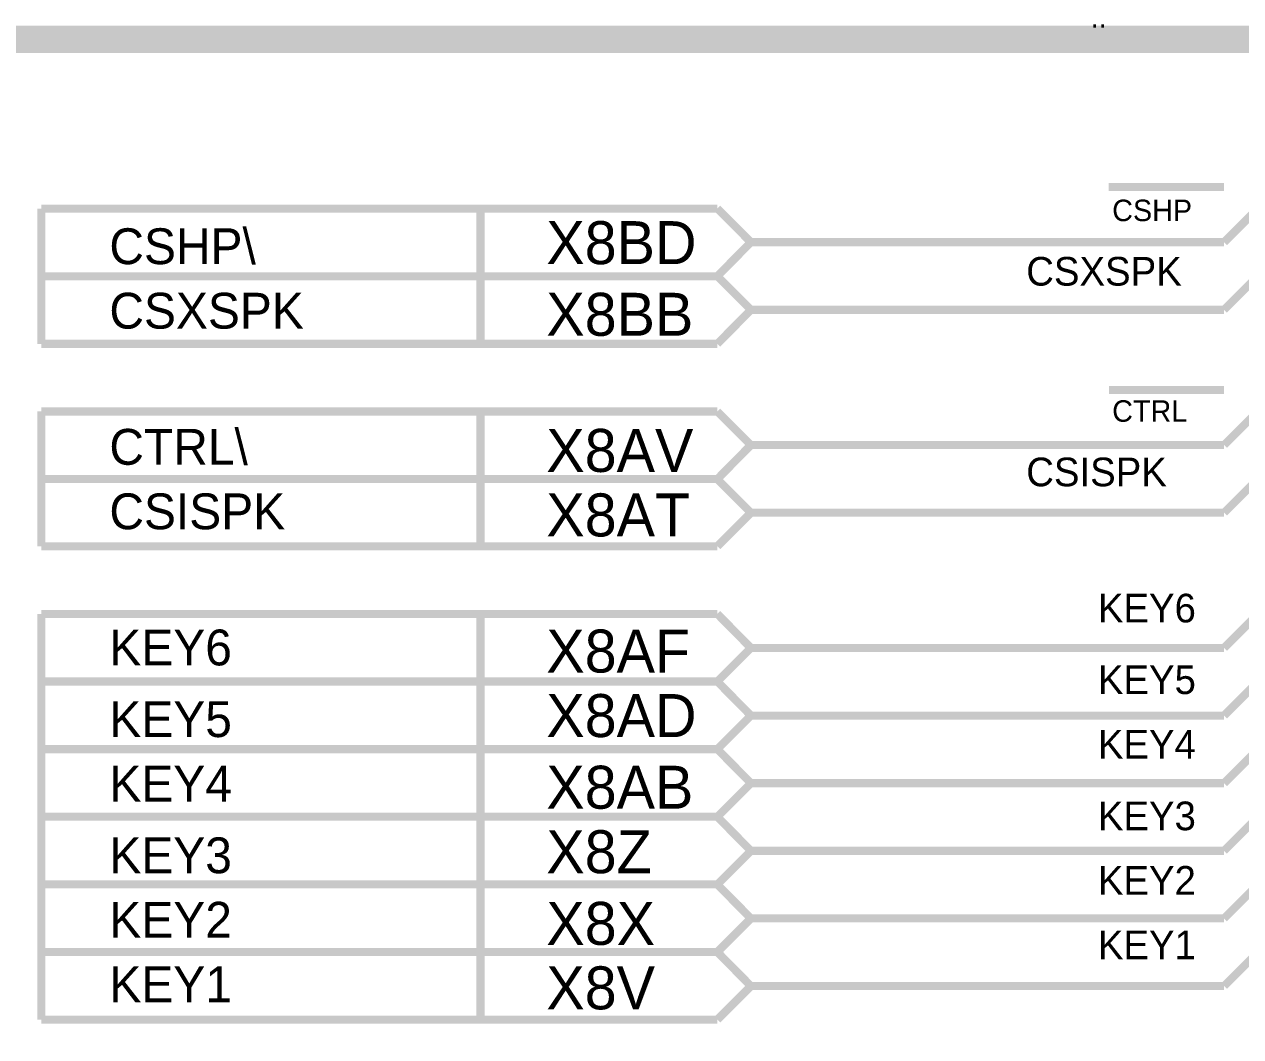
# Model space of a CAD drawing. Header units: millimetres. Extents: x 0 to 420, y 0 to 297.
# Drawn here: x 318.08 to 363.05, y 143.12 to 180.55 of the extents above; entities that cross this region are included whole.
import ezdxf

# ---------------------------------------------------------------- set-up
doc = ezdxf.new("R2010")
doc.units = ezdxf.units.MM
doc.layers.add('Sheet', color=255, linetype='Continuous')

msp = doc.modelspace()

# ---------------------------------------------------------------- linework, layer by layer
at = {"layer": 'Sheet'}
for points, const_width in [([(364.935, 117.485), (364.935, 179.995), (30.09, 179.995)], 1.016), ([(362.435, 172.494), (364.935, 174.994)], 0.3), ([(359.241, 174.531), (358.165, 174.531)], 0.3), ([(360.333, 174.531), (359.241, 174.531)], 0.3), ([(361.409, 174.531), (360.333, 174.531)], 0.3), ([(362.435, 174.531), (361.409, 174.531)], 0.3), ([(343.7, 173.736), (318.707, 173.736)], 0.3), ([(318.707, 173.736), (318.707, 171.235)], 0.3), ([(334.944, 173.736), (334.944, 171.235)], 0.3), ([(344.941, 172.494), (343.7, 173.736)], 0.3), ([(343.7, 171.235), (344.941, 172.494)], 0.3), ([(344.941, 172.494), (347.44, 172.494)], 0.3), ([(362.435, 172.494), (347.44, 172.494)], 0.3), ([(362.435, 169.993), (364.935, 172.494)], 0.3), ([(343.7, 171.235), (318.707, 171.235)], 0.3), ([(318.707, 171.235), (318.707, 168.735)], 0.3), ([(318.707, 171.235), (343.7, 171.235)], 0.3), ([(334.944, 171.235), (334.944, 168.735)], 0.3), ([(344.941, 169.993), (343.7, 171.235)], 0.3), ([(343.7, 168.735), (344.941, 169.993)], 0.3), ([(344.941, 169.993), (347.44, 169.993)], 0.3), ([(362.435, 169.993), (347.44, 169.993)], 0.3), ([(318.707, 168.735), (343.7, 168.735)], 0.3), ([(362.435, 164.993), (364.935, 167.493)], 0.3), ([(359.258, 167.029), (358.182, 167.029)], 0.3), ([(360.333, 167.029), (359.258, 167.029)], 0.3), ([(361.409, 167.029), (360.333, 167.029)], 0.3), ([(362.435, 167.029), (361.409, 167.029)], 0.3), ([(343.7, 166.235), (318.707, 166.235)], 0.3), ([(318.707, 166.235), (318.707, 163.734)], 0.3), ([(334.944, 166.235), (334.944, 163.734)], 0.3), ([(344.941, 164.993), (343.7, 166.235)], 0.3), ([(343.7, 163.734), (344.941, 164.993)], 0.3), ([(344.941, 164.993), (347.44, 164.993)], 0.3), ([(362.435, 164.993), (347.44, 164.993)], 0.3), ([(362.435, 162.492), (364.935, 164.993)], 0.3), ([(343.7, 163.734), (318.707, 163.734)], 0.3), ([(318.707, 163.734), (318.707, 161.25)], 0.3), ([(318.707, 163.734), (343.7, 163.734)], 0.3), ([(334.944, 163.734), (334.944, 161.25)], 0.3), ([(344.941, 162.492), (343.7, 163.734)], 0.3), ([(343.7, 161.25), (344.941, 162.492)], 0.3), ([(344.941, 162.492), (347.44, 162.492)], 0.3), ([(362.435, 162.492), (347.44, 162.492)], 0.3), ([(318.707, 161.25), (343.7, 161.25)], 0.3), ([(362.435, 157.491), (364.935, 159.992)], 0.3), ([(343.7, 158.75), (318.707, 158.75)], 0.3), ([(318.707, 158.75), (318.707, 156.25)], 0.3), ([(334.944, 158.75), (334.944, 156.25)], 0.3), ([(344.941, 157.491), (343.7, 158.75)], 0.3), ([(343.7, 156.25), (344.941, 157.491)], 0.3), ([(344.941, 157.491), (347.44, 157.491)], 0.3), ([(362.435, 157.491), (347.44, 157.491)], 0.3), ([(362.435, 154.991), (364.935, 157.491)], 0.3), ([(343.7, 156.25), (318.707, 156.25)], 0.3), ([(318.707, 156.25), (318.707, 153.749)], 0.3), ([(318.707, 156.25), (343.7, 156.25)], 0.3), ([(334.944, 156.25), (334.944, 153.749)], 0.3), ([(344.941, 154.991), (343.7, 156.25)], 0.3), ([(343.7, 153.749), (344.941, 154.991)], 0.3), ([(344.941, 154.991), (347.44, 154.991)], 0.3), ([(362.435, 154.991), (347.44, 154.991)], 0.3), ([(362.435, 152.491), (364.935, 154.991)], 0.3), ([(343.7, 153.749), (318.707, 153.749)], 0.3), ([(318.707, 153.749), (318.707, 151.249)], 0.3), ([(318.707, 153.749), (343.7, 153.749)], 0.3), ([(334.944, 153.749), (334.944, 151.249)], 0.3), ([(344.941, 152.491), (343.7, 153.749)], 0.3), ([(343.7, 151.249), (344.941, 152.491)], 0.3), ([(344.941, 152.491), (347.44, 152.491)], 0.3), ([(362.435, 152.491), (347.44, 152.491)], 0.3), ([(362.435, 149.99), (364.935, 152.491)], 0.3), ([(343.7, 151.249), (318.707, 151.249)], 0.3), ([(318.707, 151.249), (318.707, 148.748)], 0.3), ([(318.707, 151.249), (343.7, 151.249)], 0.3), ([(334.944, 151.249), (334.944, 148.748)], 0.3), ([(344.941, 149.99), (343.7, 151.249)], 0.3), ([(343.7, 148.748), (344.941, 149.99)], 0.3), ([(344.941, 149.99), (347.44, 149.99)], 0.3), ([(362.435, 149.99), (347.44, 149.99)], 0.3), ([(362.435, 147.49), (364.935, 149.99)], 0.3), ([(343.7, 148.748), (318.707, 148.748)], 0.3), ([(318.707, 148.748), (318.707, 146.248)], 0.3), ([(318.707, 148.748), (343.7, 148.748)], 0.3), ([(334.944, 148.748), (334.944, 146.248)], 0.3), ([(344.941, 147.49), (343.7, 148.748)], 0.3), ([(343.7, 146.248), (344.941, 147.49)], 0.3), ([(344.941, 147.49), (347.44, 147.49)], 0.3), ([(362.435, 147.49), (347.44, 147.49)], 0.3), ([(362.435, 144.99), (364.935, 147.49)], 0.3), ([(343.7, 146.248), (318.707, 146.248)], 0.3), ([(318.707, 146.248), (318.707, 143.748)], 0.3), ([(318.707, 146.248), (343.7, 146.248)], 0.3), ([(334.944, 146.248), (334.944, 143.748)], 0.3), ([(344.941, 144.99), (343.7, 146.248)], 0.3), ([(343.7, 143.748), (344.941, 144.99)], 0.3), ([(344.941, 144.99), (347.44, 144.99)], 0.3), ([(362.435, 144.99), (347.44, 144.99)], 0.3), ([(318.707, 143.748), (343.7, 143.748)], 0.3)]:
    msp.add_lwpolyline(points, dxfattribs=dict(at, const_width=const_width))

# ---------------------------------------------------------------- texts
for s, height, p in [('..', 0.7948, (357.503, 180.426)), ('CSHP', 0.7948, (358.298, 173.272)), ('X8BD', 1.5897, (337.377, 171.682)), ('CSHP\\', 1.3247, (321.223, 171.682)), ('CSXSPK', 1.0598, (355.12, 170.888)), ('CSXSPK', 1.3247, (321.223, 169.298)), ('X8BB', 1.5897, (337.377, 169.033)), ('CTRL', 0.7948, (358.298, 165.854)), ('CTRL\\', 1.3247, (321.223, 164.264)), ('X8AV', 1.5897, (337.377, 163.999)), ('CSISPK', 1.0598, (355.12, 163.469)), ('CSISPK', 1.3247, (321.223, 161.88)), ('X8AT', 1.5897, (337.377, 161.615)), ('KEY6', 1.0598, (357.768, 158.435)), ('KEY6', 1.3247, (321.223, 156.846)), ('X8AF', 1.5897, (337.377, 156.581)), ('KEY5', 1.0598, (357.768, 155.786)), ('X8AD', 1.5897, (337.377, 154.196)), ('KEY5', 1.3247, (321.223, 154.196)), ('KEY4', 1.0598, (357.768, 153.401)), ('KEY4', 1.3247, (321.223, 151.812)), ('X8AB', 1.5897, (337.377, 151.547)), ('KEY3', 1.0598, (357.768, 150.752)), ('X8Z', 1.5897, (337.377, 149.162)), ('KEY3', 1.3247, (321.223, 149.162)), ('KEY2', 1.0598, (357.768, 148.368)), ('KEY2', 1.3247, (321.223, 146.778)), ('X8X', 1.5897, (337.377, 146.513)), ('KEY1', 1.0598, (357.768, 145.983)), ('KEY1', 1.3247, (321.223, 144.393)), ('X8V', 1.5897, (337.377, 144.128))]:
    msp.add_text(s, height=height, dxfattribs=at).set_placement(p)

doc.saveas('drawing.dxf')
